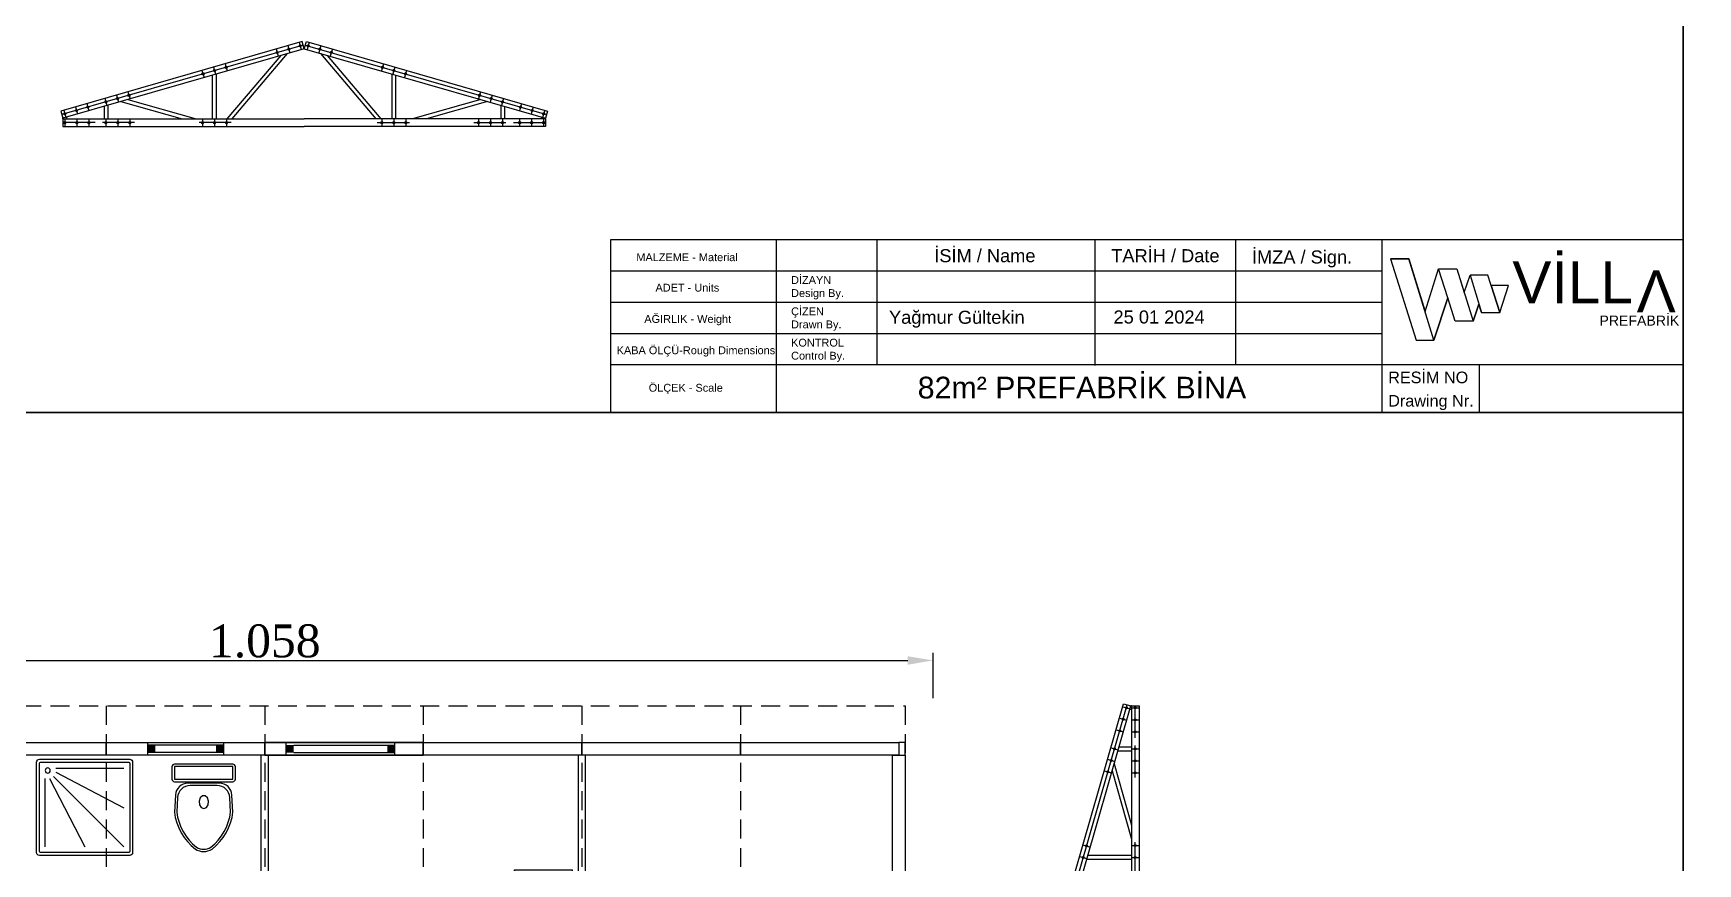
# Model space of a CAD drawing. Header units: millimetres. Extents: x 202729 to 220821, y -210537 to -202962.
# Drawn here: x 208617 to 209934, y -206403 to -205746 of the extents above; entities that cross this region are included whole.
import ezdxf
from ezdxf.enums import TextEntityAlignment as Align

# ---------------------------------------------------------------- set-up
doc = ezdxf.new("R2010")
doc.units = ezdxf.units.MM
doc.header["$MEASUREMENT"] = 0
doc.linetypes.add('DASHED', pattern=[0.75, 0.5, -0.25])
for name, color, linetype in [('1', 250, 'Continuous'), ('Block1', 255, 'Continuous'), ('DUVAR', 7, 'Continuous'), ('PANO', 11, 'Continuous'), ('TEFRIS', 4, 'Continuous'), ('ZEMİN', 191, 'Continuous'), ('ÖLÇÜLENDİRME', 121, 'Continuous')]:
    doc.layers.add(name, color=color, linetype=linetype)
doc.styles.add('133', font='times.ttf')
doc.styles.get("Standard").update_dxf_attribs({"font": 'arial.ttf'})
doc.dimstyles.new('MAKAS', dxfattribs={"dimscale": 20, "dimtxt": 1.3, "dimasz": 1, "dimexe": 0.3, "dimexo": 0.3, "dimgap": 0.1, "dimtad": 1, "dimrnd": 1, "dimzin": 12, "dimdsep": 46, "dimlunit": 6, "dimtxsty": '133', "dimcen": 0.8, "dimdle": 0.0005, "dimclrd": 4, "dimclre": 6, "dimclrt": 2, "dimazin": 3, "dimtfac": 1, "dimtmove": 0, "dimatfit": 2, "dimldrblk": 'DOTSMALL', "dimfxl": 0, "dimtolj": 1, "dimtzin": 0, "dimarcsym": 0})

# ---------------------------------------------------------------- blocks, each defined once
blk = doc.blocks.new('110')
blk.add_lwpolyline([(74265.2, -40100.5), (74265.2, -40226), (74275.2, -40226), (74275.2, -40100.5)], close=True)
blk = doc.blocks.new('kg')
at = {"layer": 'PANO', "color": 1}
for p, q in [((-19542.4, -7126.4), (-19602.4, -7126.4)), ((-19542.4, -7132.4), (-19602.4, -7132.4))]:
    blk.add_line(p, q, dxfattribs=at)
for points in [[(-19602.4, -7124.4), (-19602.4, -7134.4)], [(-19542.4, -7124.4), (-19542.4, -7134.4)]]:
    blk.add_lwpolyline(points, dxfattribs=at)
for points in [[(-19602.4, -7126.4), (-19596.4, -7126.4), (-19602.4, -7132.4), (-19596.4, -7132.4)], [(-19542.4, -7126.4), (-19548.4, -7126.4), (-19542.4, -7132.4), (-19548.4, -7132.4)]]:
    blk.add_solid(points, dxfattribs=at)
blk = doc.blocks.new('ehr')
at = {"layer": 'PANO', "color": 1}
for p, q in [((-20063, -6682.3), (-19983, -6682.3)), ((-20063, -6688.3), (-19983, -6688.3))]:
    blk.add_line(p, q, dxfattribs=at)
for points in [[(-20069, -6690.3), (-20069, -6680.3)], [(-19983, -6690.3), (-19983, -6680.3)]]:
    blk.add_lwpolyline(points, dxfattribs=at)
for points in [[(-20069, -6688.3), (-20063, -6688.3), (-20069, -6682.3), (-20063, -6682.3)], [(-19983, -6688.3), (-19989, -6688.3), (-19983, -6682.3), (-19989, -6682.3)]]:
    blk.add_solid(points, dxfattribs=at)
blk = doc.blocks.new('D')
blk.add_lwpolyline([(69161.3, -39614.6), (69286.8, -39614.6), (69286.8, -39608.6), (69161.3, -39608.6)], close=True)
blk = doc.blocks.new('KLOZET')
at = {"layer": 'TEFRIS'}
for p, q in [((-15, 12.4), (-13.8, 12.4)), ((-15, -12.4), (-13.8, -12.4))]:
    blk.add_line(p, q, dxfattribs=at)
for points in [[(-67.2, -6.6, 0.199825), (-37.9, -23.2), (-24.4, -22.4, 0.397632), (-15, -12.4), (-15, 12.4, 0.397632), (-24.4, 22.4), (-37.9, 23.2, 0.199825), (-67.2, 6.6, 0.284389)], [(-37.8, -21.3), (-26.4, -20.7, 0.398989), (-16.9, -10.7), (-16.9, 10.7, 0.398989), (-26.4, 20.7), (-37.8, 21.3, 0.197715), (-65.7, 5.6, 0.284389), (-65.7, -5.6, 0.197715)], [(-2, -25.1, 0.414214), (0, -23.1), (0, 23.1, 0.414214), (-2, 25.1), (-11.8, 25.1, 0.414214), (-13.8, 23.1), (-13.8, -23.1, 0.414214), (-11.8, -25.1)]]:
    blk.add_lwpolyline(points, format="xyb", close=True, dxfattribs=at)
blk.add_lwpolyline([(-11.9, -23.2), (-1.9, -23.2), (-1.9, 23.2), (-11.9, 23.2)], close=True, dxfattribs=at)
at = {"layer": 'TEFRIS', "linetype": 'Continuous'}
blk.add_polyline3d([(-35, -0.1, 0), (-34.2, -2.2, 0), (-32, -3.6, 0), (-29.1, -3.9, 0), (-26.5, -3, 0), (-24.9, -1.2, 0), (-24.9, 0.9, 0), (-26.5, 2.7, 0), (-29.1, 3.6, 0), (-32, 3.3, 0), (-34.2, 1.9, 0), (-35, -0.1, 0)], dxfattribs=at)
blk = doc.blocks.new('DUS')
at = {"layer": 'TEFRIS'}
for p, q in [((-1.6, 0.7), (-73.1, 0.7)), ((-75.3, -1.6), (-75.3, -73.1)), ((-73.1, -2.4), (-73.1, -72.3)), ((-2.4, -1.6), (-72.3, -1.6)), ((-14.5, -6.2), (-68.5, -6.2)), ((-14.6, -9.6), (-68.5, -37.7)), ((-12.9, -12.9), (-68.5, -68.5)), ((-1.6, -72.3), (-1.6, -2.4)), ((0.7, -73.1), (0.7, -1.6)), ((-9.6, -14.6), (-37.7, -68.5)), ((-6.2, -68.5), (-6.2, -14.5)), ((-73.1, -75.3), (-1.6, -75.3)), ((-72.3, -73.1), (-2.4, -73.1))]:
    blk.add_line(p, q, dxfattribs=at)
blk.add_circle((-8.2, -8.2), 2.03, dxfattribs=at)
for centre, radius, start, end in [((-73.1, -1.6), 2.28, 90, 180), ((-1.6, -1.6), 2.28, 0, 90), ((-72.3, -2.4), 0.76, 90, 180), ((-2.4, -2.4), 0.76, 360, 90), ((-73.1, -73.1), 2.28, 180, 270), ((-72.3, -72.3), 0.76, 180, 270), ((-2.4, -72.3), 0.76, 270, 0), ((-1.6, -73.1), 2.28, 270, 360)]:
    blk.add_arc(centre, radius, start, end, dxfattribs=at)
blk = doc.blocks.new('*D7373')
at = {"layer": 'Defpoints', "color": 0}
for p in [(209328.9, -206242.2), (208270.9, -206278.2), (209328.9, -206278.2)]:
    blk.add_point(p, dxfattribs=at)
at = {"layer": 'DUVAR', "color": 6, "lineweight": -2}
for p, q in [((208270.9, -206272.2), (208270.9, -206236.2)), ((209328.9, -206272.2), (209328.9, -206236.2))]:
    blk.add_line(p, q, dxfattribs=at)
at = {"layer": 'DUVAR', "color": 4, "lineweight": -2}
blk.add_line((208290.9, -206242.2), (209308.9, -206242.2), dxfattribs=at)
at = {"layer": 'DUVAR', "color": 4}
for points in [[(208290.9, -206238.9), (208290.9, -206245.6), (208270.9, -206242.2)], [(209308.9, -206245.6), (209308.9, -206238.9), (209328.9, -206242.2)]]:
    blk.add_solid(points, dxfattribs=at)
at = {"layer": 'DUVAR', "color": 2, "insert": (208799.9, -206227), "char_height": 26, "attachment_point": 5, "style": '133'}
blk.add_mtext('\\A1;1.058', dxfattribs=at)
blk = doc.blocks.new('_DotSmall')
at = {"color": 0, "linetype": 'ByBlock', "const_width": 0.5}
blk.add_lwpolyline([(-0.0625, 0, 1), (0.0625, 0, 1)], format="xyb", close=True, dxfattribs=at)
blk = doc.blocks.new('EVYE')
at = {"layer": 'TEFRIS'}
for p, q in [((-45.2, 24.7), (40.8, 24.7)), ((-45.2, 24.7), (-45.2, -21.3)), ((-41.7, 23.2), (37.3, 23.2)), ((-40.2, -12.8, -1.5), (-40.2, 16.2, -1.5)), ((-35.4, 21, -1.5), (-7.4, 21, -1.5)), ((35.8, 18.1, -1.7), (1.9, 18.1, -1.7)), ((1.9, 18.1, -1.7), (1.9, -14.6, -1.7)), ((35.8, 15.1, -1.7), (1.9, 15.1, -1.7)), ((35.8, -14.6, -1.7), (35.8, 18.1, -1.7)), ((40.8, 24.7), (40.8, -21.3)), ((35.8, 12.2, -1.7), (1.9, 12.2, -1.7)), ((35.8, 9.2, -1.7), (1.9, 9.2, -1.7)), ((35.8, 6.2, -1.7), (1.9, 6.2, -1.7)), ((35.8, 3.2, -1.7), (1.9, 3.2, -1.7)), ((35.8, 0.3, -1.7), (1.9, 0.3, -1.7)), ((35.8, -2.7, -1.7), (1.9, -2.7, -1.7)), ((35.8, -5.7, -1.7), (1.9, -5.7, -1.7)), ((35.8, -8.6, -1.7), (1.9, -8.6, -1.7)), ((35.8, -11.6, -1.7), (1.9, -11.6, -1.7)), ((40.8, -21.3), (-45.2, -21.3)), ((37.3, -19.8), (-41.8, -19.8)), ((35.8, -14.6, -1.7), (1.9, -14.6, -1.7))]:
    blk.add_line(p, q, dxfattribs=at)
blk.add_circle((-21.4, 1.3, -4.5), 1.49, dxfattribs=at)
for points, invisible_edges in [([(-35.4, 21, -1.5), (-80.6, 20.6, -1.5), (-36.9, 20.8, -1.5)], 3), ([(-36.9, 20.8, -1.5), (-80.6, 20.6, -1.5), (-38.2, 20.1, -1.5)], 3), ([(-38.2, -16.7, -1.5), (-79.5, 21.7, -1.5), (-39.3, -15.6, -1.5)], 3), ([(-39.3, -15.6, -1.5), (-79.5, 21.7, -1.5), (-40, -14.3, -1.5)], 3), ([(-40, -14.3, -1.5), (-79.5, 21.7, -1.5), (-40.2, -12.8, -1.5)], 3), ([(-38.2, 20.1, -1.5), (-79.5, -18.3, -1.5), (-39.3, 19, -1.5)], 3), ([(-39.3, 19, -1.5), (-79.5, -18.3, -1.5), (-40, 17.7, -1.5)], 3), ([(-40, 17.7, -1.5), (-79.5, -18.3, -1.5), (-40.2, 16.2, -1.5)], 3), ([(37.3, 23.2), (40.8, 24.7), (-45.2, 24.7)], 13), ([(37.3, 23.2), (-45.2, 24.7), (37.3, 23.2)], 3), ([(-45.2, 24.7), (-41.7, 23.2), (37.3, 23.2)], 13), ([(-43.6, 22), (-45.2, 24.7), (-43.1, 22.6)], 3), ([(-43.7, -17.8), (-45.2, 24.7), (-43.7, 21.2)], 3), ([(-43.1, 22.6), (-45.2, 24.7), (-42.5, 23)], 3), ([(-42.5, 23), (-45.2, 24.7), (-41.8, 23.2)], 3), ([(-43.7, 21.2), (-45.2, 24.7), (-43.7, 21.2)], 3), ([(-43.7, 21.2), (-45.2, 24.7), (-43.6, 22)], 3), ([(-43.7, -17.8), (-45.2, 24.7), (-43.7, -17.8)], 3), ([(-41.8, 23.2), (40.8, 24.7), (-41.7, 23.2)], 3), ([(-7.4, 21, -1.5), (37.8, 20.6, -1.5), (-5.9, 20.8, -1.5)], 3), ([(-5.9, 20.8, -1.5), (37.8, 20.6, -1.5), (-4.6, 20.1, -1.5)], 3), ([(-4.6, -16.7, -1.5), (36.7, 21.7, -1.5), (-3.5, -15.6, -1.5)], 3), ([(-4.6, 20.1, -1.5), (36.7, -18.3, -1.5), (-3.5, 19, -1.5)], 3), ([(-3.5, -15.6, -1.5), (36.7, 21.7, -1.5), (-2.9, -14.3, -1.5)], 3), ([(-3.5, 19, -1.5), (36.7, -18.3, -1.5), (-2.9, 17.7, -1.5)], 3), ([(-2.9, -14.3, -1.5), (36.7, 21.7, -1.5), (-2.6, -12.8, -1.5)], 3), ([(-2.9, 17.7, -1.5), (36.7, -18.3, -1.5), (-2.6, 16.2, -1.5)], 3), ([(-2.6, -12.8, -1.5), (36.7, 21.7, -1.5), (-2.6, 16.2, -1.5)], 3), ([(1.9, -14.6, -1.7), (1.9, 18.1, -1.7), (35.8, 18.1, -1.7)], 12), ([(38.1, 23), (40.8, 24.7), (37.3, 23.2)], 3), ([(38.7, 22.6), (40.8, 24.7), (38.1, 23)], 3), ([(39.1, 22), (40.8, 24.7), (38.7, 22.6)], 3), ([(39.3, 21.2), (40.8, 24.7), (39.1, 22)], 3), ([(39.3, -17.8), (40.8, -21.3), (40.8, 24.7)], 13), ([(39.3, -17.8), (40.8, 24.7), (39.3, -17.8)], 3), ([(39.3, -17.8), (40.8, 24.7), (39.3, 21.2)], 3), ([(39.3, 21.2), (40.8, 24.7), (39.3, 21.2)], 3), ([(-36.9, -17.4, -1.5), (-80.6, -17.2, -1.5), (-38.2, -16.7, -1.5)], 3), ([(-35.4, -17.6, -1.5), (-80.6, -17.2, -1.5), (-36.9, -17.4, -1.5)], 3), ([(-43.6, -18.6), (-45.2, -21.3), (-43.7, -17.8)], 3), ([(-43.1, -19.2), (-45.2, -21.3), (-43.6, -18.6)], 3), ([(-42.5, -19.6), (-45.2, -21.3), (-43.1, -19.2)], 3), ([(-41.8, -19.8), (-45.2, -21.3), (-42.5, -19.6)], 3), ([(-41.7, -19.8), (-45.2, -21.3), (-41.8, -19.8)], 3), ([(-35.4, -17.6, -1.5), (37.7, -17.6, -1.5), (-7.4, -17.6, -1.5)], 3), ([(-7.4, -17.6, -1.5), (37.8, -17.2, -1.5), (-5.9, -17.4, -1.5)], 3), ([(-5.9, -17.4, -1.5), (37.8, -17.2, -1.5), (-4.6, -16.7, -1.5)], 3), ([(37.3, -19.8), (40.8, -21.3), (38.1, -19.6)], 3), ([(37.3, -19.8), (40.8, -21.3), (37.3, -19.8)], 3), ([(38.1, -19.6), (40.8, -21.3), (38.7, -19.2)], 3), ([(38.7, -19.2), (40.8, -21.3), (39.1, -18.6)], 3), ([(39.1, -18.6), (40.8, -21.3), (39.3, -17.8)], 3)]:
    blk.add_3dface(points, dxfattribs=dict(at, invisible_edges=invisible_edges))

msp = doc.modelspace()

# ---------------------------------------------------------------- linework, layer by layer
at = {"linetype": 'Continuous', "lineweight": 25}
msp.add_line((209922.706, -206008.322), (209073.941, -206008.322), dxfattribs=at)
at = {"color": 254, "linetype": 'Continuous', "lineweight": 25, "ltscale": 1}
for p, q in [((209922.706, -206008.322), (209684.134, -206008.322)), ((209761.26, -206008.322), (209761.26, -206045.924))]:
    msp.add_line(p, q, dxfattribs=at)
at = {"color": 2}
for points in [[(209922.706, -203379.081), (220819.065, -203379.081), (220819.065, -210537.41), (209922.706, -210537.41)], [(209922.706, -206045.924), (207778.624, -206045.924), (207778.624, -204591.282), (209922.706, -204591.282)], [(209073.941, -205909.223), (209922.706, -205909.223), (209922.706, -206045.924), (209073.941, -206045.924)], [(209922.706, -207500.565), (207778.624, -207500.565), (207778.624, -206045.924), (209922.706, -206045.924)]]:
    msp.add_lwpolyline(points, close=True, dxfattribs=at)
msp.add_lwpolyline([(209691.032, -205924.369), (209711.313, -205988.764), (209725.435, -205988.764), (209705.488, -205924.369), (209691.032, -205924.369), (209705.488, -205924.369), (209718.429, -205966.147), (209729.142, -205932.423), (209743.617, -205932.423), (209756.503, -205973.703), (209742.205, -205973.703), (209736.361, -205955.236), (209725.435, -205988.764), (209736.361, -205955.236), (209729.142, -205932.423), (209743.617, -205932.423), (209749.42, -205951.012), (209754.032, -205937.362), (209763.034, -205966.823), (209761.065, -205960.377), (209756.503, -205973.703), (209761.065, -205960.377), (209763.034, -205966.823), (209777.509, -205966.823), (209784.394, -205945.654), (209770.66, -205945.654), (209777.509, -205966.823), (209767.977, -205937.362), (209754.032, -205937.362)])
for points in [[(208799.893, -206317.15), (208674.393, -206317.15), (208674.393, -206307.15), (208799.893, -206307.15)], [(208674.393, -206307.15), (208799.893, -206307.15), (208799.893, -206317.15), (208674.393, -206317.15)], [(208799.893, -206307.15), (208925.393, -206307.15), (208925.393, -206317.15), (208799.893, -206317.15)], [(208799.893, -206307.15), (208925.393, -206307.15), (208925.393, -206317.15), (208799.893, -206317.15)], [(208799.893, -206307.15), (208925.393, -206307.15), (208925.393, -206317.15), (208799.893, -206317.15)], [(208799.893, -206317.15), (208925.393, -206317.15), (208925.393, -206307.15), (208799.893, -206307.15)]]:
    msp.add_lwpolyline(points, close=True)
at = {"layer": '1', "color": 7, "linetype": 'Continuous', "lineweight": 25, "ltscale": 1}
for p, q in [((209205.041, -206045.924), (209205.041, -205909.223)), ((209684.134, -205909.223), (209684.134, -206045.924))]:
    msp.add_line(p, q, dxfattribs=at)
at = {"layer": '1', "color": 254, "linetype": 'Continuous', "lineweight": 25, "ltscale": 1, "flags": 128}
for points in [[(209284.526, -205909.223), (209284.526, -206008.322), (209284.526, -206008.322)], [(209456.891, -205909.223), (209456.891, -206008.954)], [(209568.404, -205909.223), (209568.404, -206008.322)]]:
    msp.add_lwpolyline(points, dxfattribs=at)
at = {"layer": '1', "color": 255, "linetype": 'Continuous', "lineweight": 25, "ltscale": 1, "flags": 128}
for points in [[(209073.941, -205933.997), (209284.526, -205933.997), (209456.891, -205933.997), (209527.113, -205933.997), (209684.134, -205933.997)], [(209073.941, -205958.772), (209284.526, -205958.772), (209456.891, -205958.772), (209527.113, -205958.772), (209684.134, -205958.772)], [(209073.941, -205983.547), (209284.526, -205983.547), (209456.891, -205983.547), (209527.113, -205983.547), (209684.134, -205983.547)]]:
    msp.add_lwpolyline(points, dxfattribs=at)
at = {"layer": 'Block1', "color": 1}
for p, q in [((208829.482, -205752.447), (208638.482, -205807.491)), ((208831.143, -205758.212), (208640.143, -205813.256)), ((208831.143, -205758.212), (208829.482, -205752.447)), ((208831.143, -205758.212), (208832.805, -205752.447)), ((208831.143, -205758.212), (209022.143, -205813.256)), ((208832.805, -205752.447), (209023.805, -205807.491)), ((208758.643, -205813.702), (208758.643, -205779.106)), ((208761.643, -205813.702), (208761.643, -205778.242)), ((208900.643, -205813.702), (208900.643, -205778.242)), ((208903.643, -205813.702), (208903.643, -205779.106)), ((208675.643, -205803.026), (208675.643, -205813.702)), ((208686.014, -205800.037), (208734.477, -205813.702)), ((208691.481, -205798.462), (208745.531, -205813.702)), ((208970.806, -205798.462), (208916.756, -205813.702)), ((208976.272, -205800.037), (208927.81, -205813.702)), ((208986.643, -205803.026), (208986.643, -205813.702)), ((208638.482, -205807.491), (208640.143, -205813.256)), ((208640.143, -205813.702), (208640.143, -205813.256)), ((208640.143, -205813.702), (208831.143, -205813.702)), ((208640.143, -205813.702), (208640.143, -205819.702)), ((208643.143, -205813.702), (208643.143, -205812.392)), ((208672.643, -205803.89), (208672.643, -205813.702)), ((209022.143, -205813.702), (208831.143, -205813.702)), ((208989.643, -205803.89), (208989.643, -205813.702)), ((209019.143, -205813.702), (209019.143, -205812.392)), ((209023.805, -205807.491), (209022.143, -205813.256)), ((209022.143, -205813.702), (209022.143, -205813.256)), ((209022.143, -205813.702), (209022.143, -205819.702)), ((208640.143, -205819.702), (208831.143, -205819.702)), ((209022.143, -205819.702), (208831.143, -205819.702)), ((209360.009, -206691.989), (209479.752, -206276.489)), ((209479.752, -206276.489), (209485.517, -206278.15)), ((209365.774, -206693.65), (209485.517, -206278.15)), ((209485.963, -206281.15), (209484.652, -206281.15)), ((209485.963, -206278.15), (209485.517, -206278.15)), ((209485.963, -206278.15), (209485.963, -206693.65)), ((209485.963, -206278.15), (209491.963, -206278.15)), ((209491.963, -206278.15), (209491.963, -206693.65)), ((209475.286, -206313.65), (209485.963, -206313.65)), ((209476.151, -206310.65), (209485.963, -206310.65)), ((209470.722, -206329.488), (209485.963, -206383.538)), ((209472.298, -206324.021), (209485.963, -206372.484)), ((209485.963, -206399.65), (209450.502, -206399.65)), ((209485.963, -206396.65), (209451.367, -206396.65))]:
    msp.add_line(p, q, dxfattribs=at)
at = {"layer": 'Block1', "color": 2}
for p, q in [((208830.313, -205755.33), (208639.313, -205810.374)), ((208808.894, -205758.38), (208810.556, -205764.146)), ((208818.023, -205755.749), (208819.684, -205761.515)), ((208827.151, -205753.119), (208828.813, -205758.884)), ((208831.974, -205755.33), (209022.974, -205810.374)), ((208835.136, -205753.119), (208833.474, -205758.884)), ((208844.264, -205755.749), (208842.603, -205761.515)), ((208853.393, -205758.38), (208851.731, -205764.146)), ((208750.184, -205775.3), (208751.845, -205781.065)), ((208759.312, -205772.669), (208760.974, -205778.434)), ((208768.441, -205770.038), (208770.102, -205775.804)), ((208893.846, -205770.038), (208892.184, -205775.804)), ((208902.974, -205772.669), (208901.313, -205778.434)), ((208912.103, -205775.3), (208910.441, -205781.065)), ((208659.069, -205801.558), (208660.731, -205807.323)), ((208673.313, -205797.453), (208674.974, -205803.219)), ((208682.441, -205794.823), (208684.103, -205800.588)), ((208691.569, -205792.192), (208693.231, -205797.957)), ((208970.717, -205792.192), (208969.056, -205797.957)), ((208979.846, -205794.823), (208978.184, -205800.588)), ((208988.974, -205797.453), (208987.313, -205803.219)), ((209003.217, -205801.558), (209001.556, -205807.323)), ((208640.813, -205806.819), (208642.474, -205812.585)), ((208641.643, -205813.702), (208641.643, -205819.702)), ((208649.941, -205804.189), (208651.603, -205809.954)), ((208651.143, -205813.702), (208651.143, -205819.702)), ((208660.643, -205813.702), (208660.643, -205819.702)), ((208674.143, -205813.702), (208674.143, -205819.702)), ((208683.643, -205813.702), (208683.643, -205819.702)), ((208693.143, -205813.702), (208693.143, -205819.702)), ((208750.643, -205813.702), (208750.643, -205819.702)), ((208760.143, -205813.702), (208760.143, -205819.702)), ((208769.643, -205813.702), (208769.643, -205819.702)), ((208892.643, -205813.702), (208892.643, -205819.702)), ((208902.143, -205813.702), (208902.143, -205819.702)), ((208911.643, -205813.702), (208911.643, -205819.702)), ((208969.143, -205813.702), (208969.143, -205819.702)), ((208978.643, -205813.702), (208978.643, -205819.702)), ((208988.143, -205813.702), (208988.143, -205819.702)), ((209001.643, -205813.702), (209001.643, -205819.702)), ((209012.346, -205804.189), (209010.684, -205809.954)), ((209011.143, -205813.702), (209011.143, -205819.702)), ((209021.474, -205806.819), (209019.813, -205812.585)), ((209020.643, -205813.702), (209020.643, -205819.702)), ((209362.892, -206692.819), (209482.634, -206277.319)), ((209476.449, -206287.948), (209482.215, -206289.609)), ((209479.08, -206278.819), (209484.845, -206280.481)), ((209485.963, -206279.65), (209491.963, -206279.65)), ((209485.963, -206289.15), (209491.963, -206289.15)), ((209473.818, -206297.076), (209479.584, -206298.738)), ((209485.963, -206298.65), (209491.963, -206298.65)), ((209469.714, -206311.319), (209475.479, -206312.981)), ((209485.963, -206312.15), (209491.963, -206312.15)), ((209464.452, -206329.576), (209470.218, -206331.238)), ((209467.083, -206320.448), (209472.848, -206322.109)), ((209485.963, -206321.65), (209491.963, -206321.65)), ((209485.963, -206331.15), (209491.963, -206331.15)), ((209447.56, -206388.191), (209453.326, -206389.852)), ((209485.963, -206388.65), (209491.963, -206388.65)), ((209444.93, -206397.319), (209450.695, -206398.981)), ((209485.963, -206398.15), (209491.963, -206398.15))]:
    msp.add_line(p, q, dxfattribs=at)
at = {"layer": 'Block1', "color": 1, "linetype": 'DASHED', "ltscale": 30}
for p, q in [((208292.893, -206278.15), (209306.893, -206278.15)), ((208674.393, -206278.15), (208674.393, -207109.15)), ((208799.893, -206278.15), (208799.893, -207109.15)), ((208925.393, -206278.15), (208925.393, -207109.15)), ((209050.893, -206278.15), (209050.893, -207109.15)), ((209176.393, -206278.15), (209176.393, -207109.15)), ((209306.893, -206278.15), (209306.893, -207109.15))]:
    msp.add_line(p, q, dxfattribs=at)
at = {"layer": 'Block1', "color": 1}
for centre, radius in [((208809.725, -205761.263), 0.8), ((208809.725, -205761.263), 0.4), ((208818.853, -205758.632), 0.8), ((208818.853, -205758.632), 0.4), ((208827.982, -205756.001), 0.8), ((208827.982, -205756.001), 0.4), ((208834.305, -205756.001), 0.8), ((208834.305, -205756.001), 0.4), ((208843.433, -205758.632), 0.8), ((208843.433, -205758.632), 0.4), ((208852.562, -205761.263), 0.8), ((208852.562, -205761.263), 0.4), ((208760.143, -205775.552), 0.8), ((208760.143, -205775.552), 0.4), ((208769.272, -205772.921), 0.8), ((208769.272, -205772.921), 0.4), ((208893.015, -205772.921), 0.8), ((208893.015, -205772.921), 0.4), ((208902.143, -205775.552), 0.8), ((208902.143, -205775.552), 0.4), ((208751.015, -205778.182), 0.8), ((208751.015, -205778.182), 0.4), ((208911.272, -205778.182), 0.8), ((208911.272, -205778.182), 0.4), ((208674.143, -205800.336), 0.8), ((208674.143, -205800.336), 0.4), ((208683.272, -205797.705), 0.8), ((208683.272, -205797.705), 0.4), ((208692.4, -205795.075), 0.8), ((208692.4, -205795.074), 0.4), ((208969.886, -205795.075), 0.8), ((208969.886, -205795.074), 0.4), ((208979.015, -205797.705), 0.8), ((208979.015, -205797.705), 0.4), ((208988.143, -205800.336), 0.8), ((208988.143, -205800.336), 0.4), ((208641.643, -205809.702), 0.8), ((208641.643, -205816.702), 0.8), ((208641.643, -205809.702), 0.4), ((208641.643, -205816.702), 0.4), ((208650.772, -205807.071), 0.8), ((208651.143, -205816.702), 0.8), ((208650.772, -205807.071), 0.4), ((208651.143, -205816.702), 0.4), ((208659.9, -205804.441), 0.8), ((208659.9, -205804.441), 0.4), ((208660.643, -205816.702), 0.8), ((208660.643, -205816.702), 0.4), ((208674.143, -205816.702), 0.8), ((208674.143, -205816.702), 0.4), ((208683.643, -205816.702), 0.8), ((208683.643, -205816.702), 0.4), ((208693.143, -205816.702), 0.8), ((208693.143, -205816.702), 0.4), ((208750.643, -205816.702), 0.8), ((208750.643, -205816.702), 0.4), ((208760.143, -205816.702), 0.8), ((208760.143, -205816.702), 0.4), ((208769.643, -205816.702), 0.8), ((208769.643, -205816.702), 0.4), ((208892.643, -205816.702), 0.8), ((208892.643, -205816.702), 0.4), ((208902.143, -205816.702), 0.8), ((208902.143, -205816.702), 0.4), ((208911.643, -205816.702), 0.8), ((208911.643, -205816.702), 0.4), ((208969.143, -205816.702), 0.8), ((208969.143, -205816.702), 0.4), ((208978.643, -205816.702), 0.8), ((208978.643, -205816.702), 0.4), ((208988.143, -205816.702), 0.8), ((208988.143, -205816.702), 0.4), ((209001.643, -205816.702), 0.8), ((209001.643, -205816.702), 0.4), ((209002.386, -205804.441), 0.8), ((209002.386, -205804.441), 0.4), ((209011.143, -205816.702), 0.8), ((209011.515, -205807.071), 0.8), ((209011.143, -205816.702), 0.4), ((209011.515, -205807.071), 0.4), ((209020.643, -205809.702), 0.8), ((209020.643, -205816.702), 0.8), ((209020.643, -205809.702), 0.4), ((209020.643, -205816.702), 0.4), ((209479.332, -206288.779), 0.8), ((209479.332, -206288.779), 0.4), ((209481.963, -206279.65), 0.8), ((209481.963, -206279.65), 0.4), ((209488.963, -206279.65), 0.8), ((209488.963, -206289.15), 0.8), ((209488.963, -206279.65), 0.4), ((209488.963, -206289.15), 0.4), ((209476.701, -206297.907), 0.8), ((209476.701, -206297.907), 0.4), ((209488.963, -206298.65), 0.8), ((209488.963, -206298.65), 0.4), ((209472.597, -206312.15), 0.8), ((209472.596, -206312.15), 0.4), ((209488.963, -206312.15), 0.8), ((209488.963, -206312.15), 0.4), ((209467.335, -206330.407), 0.8), ((209467.335, -206330.407), 0.4), ((209469.966, -206321.279), 0.8), ((209469.966, -206321.279), 0.4), ((209488.963, -206321.65), 0.8), ((209488.963, -206321.65), 0.4), ((209488.963, -206331.15), 0.8), ((209488.963, -206331.15), 0.4), ((209450.443, -206389.022), 0.8), ((209450.443, -206389.022), 0.4), ((209488.963, -206388.65), 0.8), ((209488.963, -206388.65), 0.4), ((209447.812, -206398.15), 0.8), ((209447.812, -206398.15), 0.4), ((209488.963, -206398.15), 0.8), ((209488.963, -206398.15), 0.4)]:
    msp.add_circle(centre, radius, dxfattribs=at)
at = {"layer": 'DUVAR', "color": 1}
msp.add_lwpolyline([(209306.893, -206307.15), (209301.893, -206307.15), (209301.893, -206317.15), (209306.893, -206317.15)], close=True, dxfattribs=at)
at = {"layer": 'ZEMİN', "color": 1}
for p, q in [((208770.219, -205813.702), (208812.751, -205763.513)), ((208774.152, -205813.702), (208817.954, -205762.013)), ((208888.135, -205813.702), (208844.332, -205762.013)), ((208892.067, -205813.702), (208849.535, -205763.513))]:
    msp.add_line(p, q, dxfattribs=at)
at = {"layer": 'ÖLÇÜLENDİRME', "color": 2, "ltscale": 0.5}
for p, q in [((208665.522, -205816.702), (208640.143, -205816.702)), ((208696.83, -205816.702), (208671.452, -205816.702)), ((208773.33, -205816.702), (208747.952, -205816.702)), ((208888.956, -205816.702), (208914.335, -205816.702)), ((208965.456, -205816.702), (208990.835, -205816.702)), ((208996.765, -205816.702), (209022.143, -205816.702)), ((209488.963, -206303.529), (209488.963, -206278.15)), ((209488.963, -206334.837), (209488.963, -206309.459)), ((209488.963, -206411.337), (209488.963, -206385.959))]:
    msp.add_line(p, q, dxfattribs=at)

# ---------------------------------------------------------------- block references
at = {"xscale": -1}
for p, rotation in [((168448.392, -132041.918), 89.99999999999987), ((168824.892, -132041.918), 89.99999999999986), ((168950.392, -132041.918), 89.99999999999984), ((169075.892, -132041.918), 89.99999999999984), ((135031.662, -246543.151), 180)]:
    msp.add_blockref('110', p, dxfattribs=dict(at, rotation=rotation))
at = {"rotation": 270}
for p in [(248411.468, -137155.818), (248662.468, -137155.818)]:
    msp.add_blockref('D', p, dxfattribs=at)
at = {"layer": 'Block1', "color": 0}
for name, p in [('kg', (228309.572, -199182.757)), ('ehr', (228885.895, -199626.843))]:
    msp.add_blockref(name, p, dxfattribs=at)
at = {"layer": 'TEFRIS', "xscale": -1}
msp.add_blockref('DUS', (208619.875, -206321.144), dxfattribs=at)
at = {"layer": 'TEFRIS', "rotation": 90}
msp.add_blockref('KLOZET', (208751.529, -206324.364), dxfattribs=at)
at = {"layer": 'TEFRIS', "xscale": -1, "rotation": 89.99999999999997}
msp.add_blockref('EVYE', (209022.253, -206453.149, 1.7), dxfattribs=at)

# ---------------------------------------------------------------- texts
at = {"attachment_point": 1}
for s, insert, char_height in [('{\\f@Arial Unicode MS|b0|i0|c162|p34;VİLL}', (209787.446, -205926.346), 33.264), ('{\\f@Arial Unicode MS|b0|i0|c162|p34;PREFABRİK}', (209856.4, -205969.309), 7.98336)]:
    msp.add_mtext_dynamic_manual_height_columns(s, width=1365.36836, gutter_width=12.5, heights=[297.917], dxfattribs=dict(at, insert=insert, char_height=char_height))
at = {"insert": (209916.849, -205966.728), "char_height": 33.264, "attachment_point": 1, "rotation": 180}
msp.add_mtext_dynamic_manual_height_columns('{\\f@Arial Unicode MS|b0|i0|c162|p34;V}', width=1365.36836, gutter_width=12.5, heights=[297.917], dxfattribs=at)
at = {"layer": '1', "color": 0, "lineweight": 25}
for s, height, p in [('MALZEME - Material', 6.19369, (209094.022, -205926.276)), ('İSİM / Name', 10.32282, (209329.869, -205927.112)), ('TARİH / Date', 10.32282, (209469.964, -205927.102)), ('İMZA / Sign.', 10.32282, (209581.345, -205928.144)), ('ADET - Units', 6.19369, (209109.177, -205950.357)), ('DİZAYN', 6.1937, (209216.531, -205944.32)), ('Design By.', 6.1937, (209216.531, -205954.643)), ('AĞIRLIK - Weight', 6.19369, (209100.323, -205975.132)), ('ÇİZEN', 6.1937, (209216.531, -205969.095)), ('Drawn By.', 6.1937, (209216.531, -205979.418)), ('Yağmur Gültekin', 10.32282, (209294.052, -205975.847)), ('KONTROL', 6.1937, (209216.531, -205993.87)), ('KABA ÖLÇÜ-Rough Dimensions', 6.19369, (209078.443, -205999.907)), ('Control By.', 6.19369, (209216.531, -206004.192)), ('RESİM NO', 9.1758, (209689.2, -206022.859)), ('ÖLÇEK - Scale', 6.19369, (209103.822, -206029.579)), ('Drawing Nr.', 9.17584, (209689.2, -206041.337))]:
    msp.add_text(s, height=height, dxfattribs=at).set_placement(p)
msp.add_text('25 01 2024', height=10.3228, dxfattribs=at).set_placement((209543.921, -205975.626), align=Align.RIGHT)
msp.add_text('82m² PREFABRİK BİNA', height=17.18342, dxfattribs=at).set_placement((209446.785, -206034.924), align=Align.CENTER)

# ---------------------------------------------------------------- dimensions: what is measured, and where the dimension line sits
at = {"layer": 'DUVAR', "color": 1}
dim = msp.add_aligned_dim(p1=(208270.893, -206278.15), p2=(209328.893, -206278.15), distance=35.918, dimstyle='MAKAS', dxfattribs=at)
dim.commit()
dim.dimension.update_dxf_attribs({"geometry": '*D7373', "text_midpoint": (208799.893, -206226.998)})

doc.saveas('drawing.dxf')
